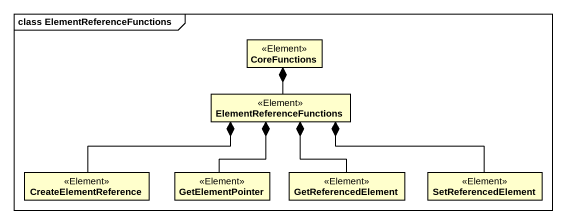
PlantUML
@startuml
mainframe class ElementReferenceFunctions
hide circle
hide empty members
class CoreFunctions <<Element>>
class ElementReferenceFunctions <<Element>>
class CreateElementReference <<Element>>
class GetElementPointer <<Element>>
class GetReferencedElement <<Element>>
class SetReferencedElement <<Element>>
CoreFunctions *-- ElementReferenceFunctions
ElementReferenceFunctions *-left- CreateElementReference
ElementReferenceFunctions *-- GetElementPointer
ElementReferenceFunctions *-- GetReferencedElement
ElementReferenceFunctions *-right- SetReferencedElement
@enduml
